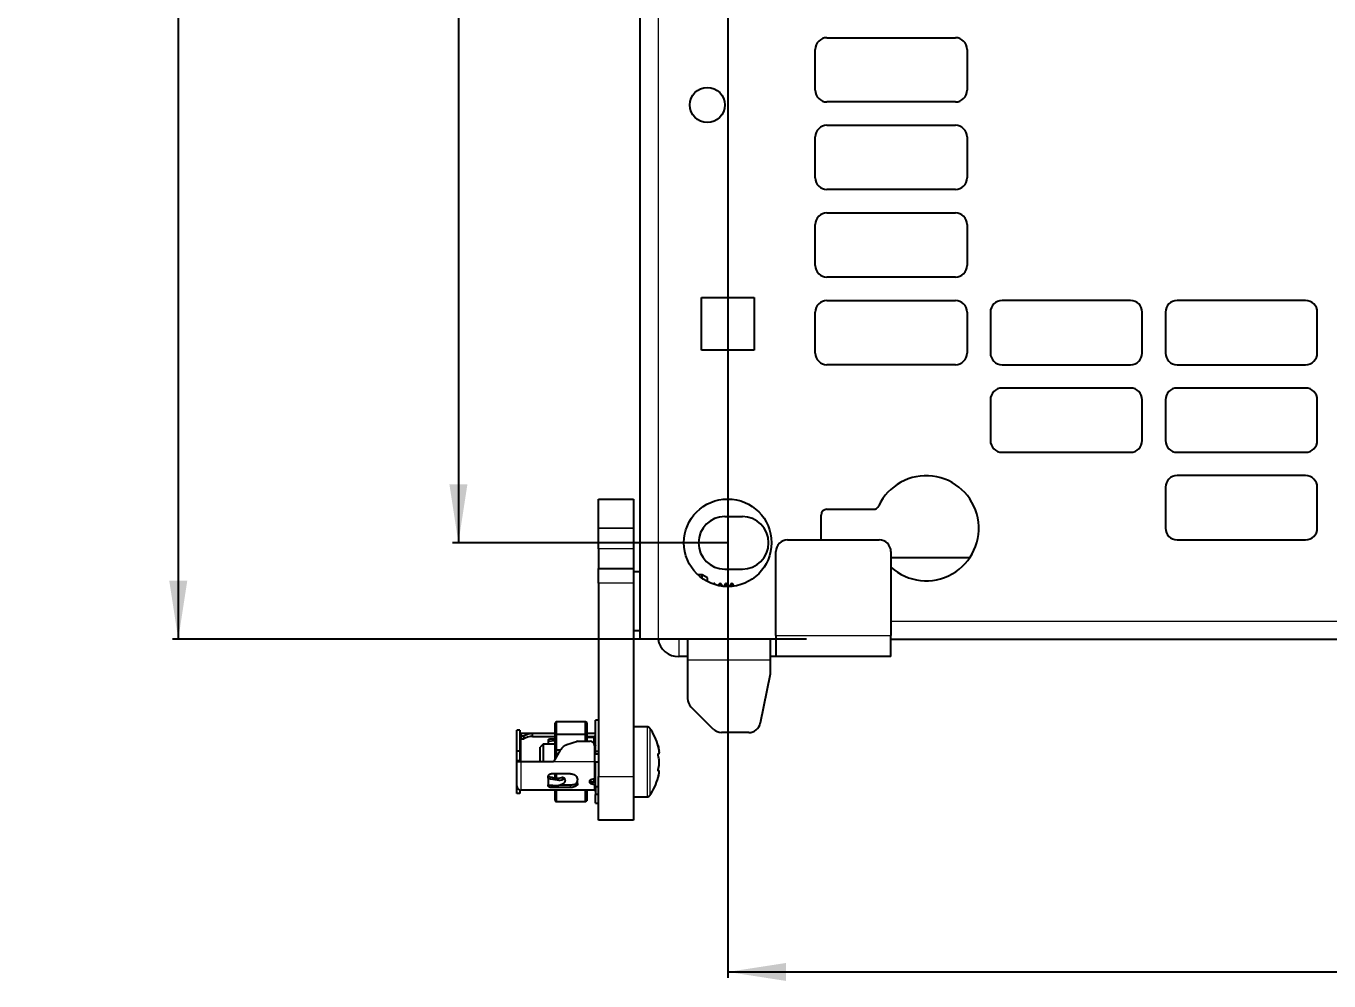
# Model space of a CAD drawing. Header units: millimetres. Extents: x -814 to 1058, y -456 to 1988.
# Drawn here: x -814.1 to -590.9, y -319 to -155.5 of the extents above; entities that cross this region are included whole.
import ezdxf

# ---------------------------------------------------------------- set-up
doc = ezdxf.new("R2010")
doc.units = ezdxf.units.MM
doc.layers.add('FORMAT', color=7, linetype='Continuous')
doc.styles.add('SLDTEXTSTYLE0', font='TXT', dxfattribs={"width": 0.75})
doc.dimstyles.new('SLDDIMSTYLE0', dxfattribs={"dimtxt": 20, "dimasz": 10, "dimexe": 0, "dimexo": 0.0625, "dimgap": 5, "dimtad": 2, "dimdec": 1, "dimrnd": 1e-09, "dimzin": 12, "dimdsep": 46, "dimtxsty": 'SLDTEXTSTYLE0', "dimsah": 1, "dimcen": 0.09, "dimadec": 0, "dimazin": 3, "dimtfac": 1, "dimtofl": 0, "dimtmove": 0, "dimatfit": 3, "dimfxl": 0, "dimfrac": 2, "dimtolj": 1, "dimtzin": 12, "dimarcsym": 0})

# ---------------------------------------------------------------- blocks, each defined once
blk = doc.blocks.new('_D')
at = {"layer": 'FORMAT'}
for p, q in [((-680.43, 1822.56), (-789.07, 1822.56)), ((-788.07, 1822.56), (-788.07, -260.46)), ((-680.43, -260.46), (-789.07, -260.46))]:
    blk.add_line(p, q, dxfattribs=at)
for points in [[(-788.07, 1822.56), (-789.61, 1812.56), (-786.53, 1812.56)], [(-788.07, -260.46), (-786.53, -250.46), (-789.61, -250.46)]]:
    blk.add_solid(points, dxfattribs=at)
at = {"layer": 'FORMAT', "insert": (-813.85, 751.49), "char_height": 20, "attachment_point": 1, "rotation": 90, "style": 'SLDTEXTSTYLE0'}
blk.add_mtext('2083', dxfattribs=at)
blk = doc.blocks.new('_D_4')
at = {"layer": 'FORMAT'}
for p, q in [((-693.92, 781.04), (-693.92, -318.45)), ((-37.92, 781.04), (-37.92, -318.45)), ((-693.92, -317.45), (-37.92, -317.45))]:
    blk.add_line(p, q, dxfattribs=at)
for points in [[(-693.92, -317.45), (-683.92, -318.99), (-683.92, -315.91)], [(-37.92, -317.45), (-47.92, -315.91), (-47.92, -318.99)]]:
    blk.add_solid(points, dxfattribs=at)
at = {"layer": 'FORMAT', "insert": (-388.09, -291.67), "char_height": 20, "attachment_point": 1, "style": 'SLDTEXTSTYLE0'}
blk.add_mtext('656', dxfattribs=at)
blk = doc.blocks.new('_D_5')
at = {"layer": 'FORMAT'}
for p, q in [((-693.93, 1806.05), (-741.07, 1806.05)), ((-740.07, 1806.05), (-740.07, -243.95)), ((-693.93, -243.95), (-741.07, -243.95))]:
    blk.add_line(p, q, dxfattribs=at)
for points in [[(-740.07, 1806.05), (-741.61, 1796.05), (-738.53, 1796.05)], [(-740.07, -243.95), (-738.53, -233.95), (-741.61, -233.95)]]:
    blk.add_solid(points, dxfattribs=at)
at = {"layer": 'FORMAT', "insert": (-765.85, 751.49), "char_height": 20, "attachment_point": 1, "rotation": 90, "style": 'SLDTEXTSTYLE0'}
blk.add_mtext('2050', dxfattribs=at)

msp = doc.modelspace()

# ---------------------------------------------------------------- linework, layer by layer
at = {"color": 7, "linetype": 'Continuous', "lineweight": 25}
for p, q in [((-708.92, -260.45), (-708.92, 1822.55)), ((-676.92, -157.45), (-654.92, -157.45)), ((-678.92, -166.45), (-678.92, -159.45)), ((-652.92, -159.45), (-652.92, -166.45)), ((-654.92, -168.45), (-676.92, -168.45)), ((-676.92, -172.45), (-654.92, -172.45)), ((-678.92, -181.45), (-678.92, -174.45)), ((-652.92, -174.45), (-652.92, -181.45)), ((-654.92, -183.45), (-676.92, -183.45)), ((-676.92, -187.45), (-654.92, -187.45)), ((-678.92, -196.45), (-678.92, -189.45)), ((-652.92, -189.45), (-652.92, -196.45)), ((-654.92, -198.45), (-676.92, -198.45)), ((-698.42, -201.95), (-689.42, -201.95)), ((-698.42, -210.95), (-698.42, -201.95)), ((-689.42, -201.95), (-689.42, -210.95)), ((-676.92, -202.45), (-654.92, -202.45)), ((-624.92, -202.45), (-646.92, -202.45)), ((-594.92, -202.45), (-616.92, -202.45)), ((-678.92, -211.45), (-678.92, -204.45)), ((-652.92, -204.45), (-652.92, -211.45)), ((-648.92, -204.45), (-648.92, -211.45)), ((-622.92, -211.45), (-622.92, -204.45)), ((-618.92, -204.45), (-618.92, -211.45)), ((-592.92, -211.45), (-592.92, -204.45)), ((-689.42, -210.95), (-698.42, -210.95)), ((-654.92, -213.45), (-676.92, -213.45)), ((-646.92, -213.45), (-624.92, -213.45)), ((-616.92, -213.45), (-594.92, -213.45)), ((-624.92, -217.45), (-646.92, -217.45)), ((-594.92, -217.45), (-616.92, -217.45)), ((-648.92, -219.45), (-648.92, -226.45)), ((-622.92, -226.45), (-622.92, -219.45)), ((-618.92, -219.45), (-618.92, -226.45)), ((-592.92, -226.45), (-592.92, -219.45)), ((-646.92, -228.45), (-624.92, -228.45)), ((-616.92, -228.45), (-594.92, -228.45)), ((-594.92, -232.45), (-616.92, -232.45)), ((-716.07, -236.45), (-710.07, -236.45)), ((-716.07, -241.45), (-716.07, -236.45)), ((-710.07, -236.45), (-710.07, -241.45)), ((-618.92, -234.45), (-618.92, -241.45)), ((-592.92, -241.45), (-592.92, -234.45)), ((-676.92, -238.21), (-668.97, -238.21)), ((-694.42, -239.45), (-691.42, -239.45)), ((-677.92, -243.45), (-677.92, -239.21)), ((-716.07, -241.45), (-716.07, -241.46)), ((-716.07, -244.99), (-716.07, -241.46)), ((-710.07, -241.45), (-710.07, -241.46)), ((-710.07, -241.46), (-710.07, -244.99)), ((-716.07, -244.99), (-716.07, -248.34)), ((-710.07, -244.99), (-710.07, -248.34)), ((-685.67, -259.85), (-685.67, -245.45)), ((-683.67, -243.45), (-667.97, -243.45)), ((-665.97, -245.45), (-665.97, -259.85)), ((-616.92, -243.45), (-594.92, -243.45)), ((-665.97, -246.46), (-652.44, -246.46)), ((-716.07, -248.34), (-710.07, -248.34)), ((-716.07, -250.84), (-716.07, -248.34)), ((-710.07, -248.34), (-710.07, -250.84)), ((-708.92, -248.95), (-710.07, -248.95)), ((-698.28, -249.45), (-699.02, -249.45)), ((-697.42, -249.95), (-698.28, -249.45)), ((-698.28, -250.05), (-698.28, -249.45)), ((-697.42, -250.58), (-697.42, -249.95)), ((-694.42, -248.45), (-691.42, -248.45)), ((-716.07, -250.84), (-716.07, -283.95)), ((-710.07, -250.84), (-710.07, -283.95)), ((-696.29, -250.95), (-696.35, -251.04)), ((-696.15, -250.95), (-696.29, -250.95)), ((-696.29, -251.07), (-696.29, -250.95)), ((-696.01, -251.15), (-696.15, -250.95)), ((-696.15, -251.11), (-696.15, -250.95)), ((-695.29, -250.95), (-695.52, -251.28)), ((-695.15, -250.95), (-695.29, -250.95)), ((-695.29, -251.32), (-695.29, -250.95)), ((-694.84, -251.39), (-695.15, -250.95)), ((-695.15, -251.35), (-695.15, -250.95)), ((-694.29, -250.95), (-694.62, -251.42)), ((-694.15, -250.95), (-694.29, -250.95)), ((-694.29, -251.44), (-694.29, -250.95)), ((-693.8, -251.45), (-694.15, -250.95)), ((-694.15, -251.45), (-694.15, -250.95)), ((-693.29, -250.95), (-693.63, -251.45)), ((-693.17, -250.95), (-693.29, -250.95)), ((-693.29, -251.42), (-693.29, -250.95)), ((-692.92, -251.2), (-693.17, -250.95)), ((-693.17, -251.41), (-693.17, -250.95)), ((-692.92, -251.38), (-692.92, -251.2)), ((-710.07, -258.95), (-708.92, -258.95)), ((-705.82, -260.45), (-708.92, -260.45)), ((-700.82, -260.45), (-705.82, -260.45)), ((-700.82, -260.45), (-700.82, -264.05)), ((-686.67, -260.45), (-700.82, -260.45)), ((-686.67, -260.45), (-686.67, -264.05)), ((-685.67, -260.45), (-686.67, -260.45)), ((-685.67, -259.85), (-685.67, -263.45)), ((-665.97, -263.45), (-665.97, -259.85)), ((-665.97, -260.46), (-65.37, -260.46)), ((-700.82, -263.45), (-702.32, -263.45)), ((-700.82, -264.05), (-700.82, -270.62)), ((-685.67, -263.45), (-686.67, -263.45)), ((-686.67, -264.05), (-686.67, -266.45)), ((-665.97, -263.45), (-685.67, -263.45)), ((-686.67, -266.45), (-688.35, -274.84)), ((-696.4, -275.87), (-700.23, -272.04)), ((-716.07, -274.35), (-716.57, -274.35)), ((-716.57, -279.61), (-716.57, -274.35)), ((-729.57, -276.02), (-730.07, -276.02)), ((-730.07, -279.63), (-730.07, -276.02)), ((-729.57, -276.02), (-729.57, -279.63)), ((-727.37, -276.6), (-729.37, -276.6)), ((-727.37, -277.1), (-727.37, -276.6)), ((-723.47, -276.6), (-727.37, -276.6)), ((-723.35, -274.61), (-723.47, -274.83)), ((-723.47, -276.78), (-723.47, -274.83)), ((-723.35, -276.76), (-723.47, -276.78)), ((-723.47, -279.45), (-723.47, -276.78)), ((-723.35, -274.61), (-723.35, -276.76)), ((-718.27, -274.61), (-723.35, -274.61)), ((-723.35, -276.76), (-723.35, -279.45)), ((-718.27, -276.76), (-723.35, -276.76)), ((-718.27, -276.76), (-718.27, -274.61)), ((-718.07, -274.74), (-718.27, -274.61)), ((-718.27, -277.95), (-718.27, -276.76)), ((-718.07, -276.77), (-718.27, -276.76)), ((-718.07, -274.74), (-718.07, -276.77)), ((-716.77, -276.6), (-718.07, -276.6)), ((-718.07, -276.77), (-718.07, -277.95)), ((-707.74, -275.45), (-710.07, -275.45)), ((-690.31, -276.45), (-694.99, -276.45)), ((-728.87, -277.06), (-729.37, -277.06)), ((-729.37, -277.06), (-729.37, -277.51)), ((-729.37, -277.51), (-728.87, -277.51)), ((-728.87, -277.51), (-728.87, -277.06)), ((-727.37, -277.1), (-723.47, -277.1)), ((-725.57, -278.45), (-726.07, -278.95)), ((-726.07, -281.45), (-726.07, -278.95)), ((-723.47, -278.45), (-725.57, -278.45)), ((-725.57, -278.45), (-725.57, -281.45)), ((-724.67, -277.75), (-724.67, -277.91)), ((-724.67, -277.91), (-723.47, -277.79)), ((-724.67, -277.91), (-724.67, -278.45)), ((-724.17, -277.51), (-723.47, -277.51)), ((-719.67, -277.95), (-717.52, -277.95)), ((-718.07, -277.1), (-716.77, -277.1)), ((-716.87, -277.3), (-718.07, -277.3)), ((-716.87, -277.3), (-716.87, -278.33)), ((-716.87, -278), (-716.77, -278)), ((-716.57, -278.45), (-716.81, -278.45)), ((-716.77, -278.7), (-716.77, -281.45)), ((-729.57, -279.63), (-730.07, -279.63)), ((-730.07, -281.32), (-730.07, -279.63)), ((-729.57, -279.63), (-729.57, -281.32)), ((-722.61, -279.45), (-723.77, -281.45)), ((-723.35, -279.45), (-723.47, -279.45)), ((-723.47, -280.93), (-723.47, -279.45)), ((-722.61, -279.45), (-723.35, -279.45)), ((-723.35, -279.45), (-723.35, -280.73)), ((-716.57, -280.01), (-716.77, -280)), ((-716.57, -279.61), (-716.07, -279.61)), ((-716.57, -280.14), (-716.57, -279.61)), ((-716.07, -280.14), (-716.57, -280.14)), ((-705.68, -279.6), (-705.65, -279.6)), ((-729.57, -281.32), (-730.07, -281.32)), ((-730.07, -281.45), (-730.07, -281.32)), ((-729.37, -281.45), (-730.07, -281.45)), ((-730.07, -285.6), (-730.07, -281.45)), ((-729.57, -281.32), (-729.57, -281.45)), ((-723.77, -281.45), (-729.37, -281.45)), ((-720.87, -283.5), (-724.17, -283.5)), ((-723.47, -284.22), (-723.47, -283.5)), ((-723.35, -283.5), (-723.35, -284.27)), ((-716.57, -281.45), (-716.77, -281.45)), ((-716.57, -285.77), (-716.57, -281.45)), ((-716.57, -281.45), (-716.07, -281.45)), ((-705.71, -282.98), (-705.87, -282.98)), ((-730.07, -286.88), (-730.07, -285.6)), ((-724.67, -284.27), (-724.67, -283.94)), ((-724.67, -284.27), (-724.67, -285.4)), ((-724.67, -285.61), (-724.67, -285.4)), ((-722.59, -285.39), (-720.87, -285.39)), ((-721.79, -284.51), (-722.02, -284.21)), ((-721.74, -284.64), (-721.74, -284.67)), ((-719.67, -285.2), (-719.67, -284.52)), ((-717.57, -284.94), (-717.57, -284.82)), ((-717.02, -284.4), (-716.77, -284.4)), ((-717.02, -284.9), (-716.77, -284.9)), ((-717.02, -285.3), (-716.77, -285.3)), ((-716.87, -284.4), (-716.87, -284.9)), ((-716.87, -284.45), (-716.61, -284.45)), ((-716.07, -291.45), (-716.07, -283.95)), ((-710.07, -283.95), (-710.07, -291.45)), ((-729.57, -286.88), (-730.07, -286.88)), ((-729.57, -286.27), (-729.57, -286.88)), ((-727.37, -286.3), (-729.37, -286.3)), ((-716.77, -286.3), (-727.37, -286.3)), ((-720.87, -285.85), (-724.17, -285.85)), ((-723.47, -288.07), (-723.47, -286.3)), ((-723.35, -286.3), (-723.35, -288.3)), ((-718.27, -288.3), (-718.27, -286.3)), ((-718.07, -286.3), (-718.07, -288.16)), ((-716.07, -285.77), (-716.57, -285.77)), ((-716.57, -285.77), (-716.57, -287.08)), ((-716.57, -288.55), (-716.57, -287.08)), ((-716.07, -287.08), (-716.57, -287.08)), ((-710.07, -287.45), (-707.74, -287.45)), ((-723.47, -288.07), (-723.35, -288.3)), ((-718.27, -288.3), (-723.35, -288.3)), ((-718.27, -288.3), (-718.07, -288.16)), ((-716.57, -288.55), (-716.07, -288.55)), ((-710.07, -291.45), (-716.07, -291.45))]:
    msp.add_line(p, q, dxfattribs=at)
at = {"color": 8, "linetype": 'Continuous', "lineweight": 18}
for p, q in [((-705.82, 1822.55), (-705.82, -260.45)), ((-710.07, -241.45), (-716.07, -241.45)), ((-716.07, -241.46), (-710.07, -241.46)), ((-710.07, -244.99), (-716.07, -244.99)), ((-710.07, -250.84), (-716.07, -250.84)), ((-665.97, -257.36), (-65.37, -257.36)), ((-702.32, -260.45), (-702.32, -263.45)), ((-685.67, -259.85), (-665.97, -259.85)), ((-686.67, -264.05), (-700.82, -264.05)), ((-707.74, -275.45), (-707.74, -281.72)), ((-707.3, -275.68), (-707.3, -281.71)), ((-729.37, -277.51), (-729.37, -281.45)), ((-716.77, -278), (-716.77, -277.1)), ((-729.37, -281.45), (-729.37, -286.3)), ((-716.77, -281.45), (-723.77, -281.45)), ((-716.77, -284.4), (-716.77, -281.45)), ((-707.74, -281.72), (-707.74, -287.45)), ((-707.3, -281.71), (-707.3, -287.22)), ((-724.17, -285.39), (-724.17, -285.85)), ((-720.87, -285.85), (-720.87, -285.39)), ((-717.02, -284.9), (-717.02, -285.3)), ((-716.77, -286.3), (-716.77, -285.3)), ((-716.07, -283.95), (-710.07, -283.95))]:
    msp.add_line(p, q, dxfattribs=at)
at = {"color": 7, "linetype": 'Continuous', "lineweight": 25, "flags": 128}
for points in [[(-729.37, -276.6), (-729.51, -276.61), (-729.57, -276.63)], [(-716.57, -277.07), (-716.63, -277.09), (-716.77, -277.1)], [(-716.57, -277.98), (-716.63, -277.99), (-716.77, -278)], [(-705.65, -279.55), (-705.77, -279.03), (-705.83, -278.78)], [(-705.84, -284.15), (-705.77, -283.88), (-705.65, -283.37)], [(-716.87, -284.58), (-716.83, -284.49), (-716.81, -284.45)], [(-716.57, -284.53), (-716.57, -284.5), (-716.58, -284.48), (-716.6, -284.46), (-716.63, -284.44), (-716.66, -284.42), (-716.69, -284.41), (-716.73, -284.41), (-716.77, -284.4)], [(-716.57, -284.93), (-716.63, -284.91), (-716.77, -284.9)]]:
    msp.add_lwpolyline(points, dxfattribs=at)
at = {"color": 7, "linetype": 'Continuous', "lineweight": 25}
for centre, radius in [((-697.42, -168.95), 3), ((-693.92, -243.95), 7.5)]:
    msp.add_circle(centre, radius, dxfattribs=at)
for centre, radius, start, end in [((-676.92, -159.45), 2, 90, 180), ((-654.92, -159.45), 2, 0, 90), ((-676.92, -166.45), 2, 180, 270), ((-654.92, -166.45), 2, 270, 0), ((-676.92, -174.45), 2, 90, 180), ((-654.92, -174.45), 2, 0, 90), ((-676.92, -181.45), 2, 180, 270), ((-654.92, -181.45), 2, 270, 0), ((-676.92, -189.45), 2, 90, 180), ((-654.92, -189.45), 2, 0, 90), ((-676.92, -196.45), 2, 180, 270), ((-654.92, -196.45), 2, 270, 0), ((-676.92, -204.45), 2, 90, 180), ((-654.92, -204.45), 2, 0, 90), ((-646.92, -204.45), 2, 90, 180), ((-624.92, -204.45), 2, 0, 90), ((-616.92, -204.45), 2, 90, 180), ((-594.92, -204.45), 2, 0, 90), ((-676.92, -211.45), 2, 180, 270), ((-654.92, -211.45), 2, 270, 0), ((-646.92, -211.45), 2, 180, 270), ((-624.92, -211.45), 2, 270, 0), ((-616.92, -211.45), 2, 180, 270), ((-594.92, -211.45), 2, 270, 0), ((-646.92, -219.45), 2, 90, 180), ((-624.92, -219.45), 2, 0, 90), ((-616.92, -219.45), 2, 90, 180), ((-594.92, -219.45), 2, 0, 90), ((-646.92, -226.45), 2, 180, 270), ((-624.92, -226.45), 2, 270, 0), ((-616.92, -226.45), 2, 180, 270), ((-594.92, -226.45), 2, 270, 0), ((-659.92, -241.46), 9, 227.7612, 154.8493), ((-616.92, -234.45), 2, 90, 180), ((-594.92, -234.45), 2, 0, 90), ((-676.92, -239.21), 1, 90, 180), ((-668.97, -237.21), 1, 270, 334.8493), ((-694.42, -243.95), 4.5, 90, 270), ((-691.42, -243.95), 4.5, 270, 90), ((-616.92, -241.45), 2, 180, 270), ((-594.92, -241.45), 2, 270, 0), ((-683.67, -245.45), 2, 90, 180), ((-667.97, -245.45), 2, 0, 90), ((-702.32, -259.85), 3.6, 189.5941, 270), ((-698.82, -270.62), 2, 180, 225), ((-716.77, -276.4), 0.2, 270, 0), ((-707.74, -275.99), 0.54, 35.2515, 90), ((-715.47, -281.45), 10, 15.4963, 35.2515), ((-694.99, -274.45), 2, 225, 270), ((-690.31, -274.45), 2, 270, 348.6901), ((-729.37, -277.3), 0.2, 90, 180), ((-719.67, -278.7), 0.75, 90, 105.0484), ((-717.52, -278.7), 0.75, 0, 90), ((-716.67, -278.37), 0.0996, 305.5332, 356.0721), ((-729.37, -285.6), 0.7, 180, 270), ((-716.75, -285.48), 0.183, 7.3339, 95.8124), ((-715.47, -281.45), 10, 324.7485, 344.3485), ((-716.77, -286.5), 0.2, 0, 90), ((-707.74, -286.91), 0.54, 270, 324.7485)]:
    msp.add_arc(centre, radius, start, end, dxfattribs=at)
for points, knots in [([(-729.37, -276.6), (-729.37, -276.63), (-729.37, -276.69), (-729.37, -276.94), (-729.37, -277.06)], [0, 0, 0, 0, 0.559866, 1, 1, 1, 1]), ([(-727.37, -276.6), (-727.65, -276.63), (-728.15, -276.69), (-728.65, -276.94), (-728.87, -277.06)], [0, 0, 0, 0, 0.5599109, 1, 1, 1, 1]), ([(-727.37, -277.1), (-727.65, -277.13), (-728.15, -277.17), (-728.65, -277.4), (-728.87, -277.51)], [0, 0, 0, 0, 0.559868, 1, 1, 1, 1]), ([(-724.67, -277.75), (-724.66, -277.72), (-724.65, -277.66), (-724.57, -277.59), (-724.44, -277.54), (-724.3, -277.51), (-724.21, -277.51), (-724.17, -277.51)], [0, 0, 0, 0, 0.214295, 0.42863, 0.64223, 0.856153, 1, 1, 1, 1]), ([(-722.61, -279.45), (-722.45, -279.24), (-722.09, -278.79), (-721.11, -278.32), (-720.35, -278.11), (-719.86, -277.98)], [0, 0, 0, 0, 0.254027, 0.526591, 1, 1, 1, 1]), ([(-716.57, -278.68), (-716.57, -278.69), (-716.57, -278.71), (-716.59, -278.73), (-716.63, -278.76), (-716.7, -278.77), (-716.76, -278.78), (-716.78, -278.79)], [0, 0, 0, 0, 0.187462, 0.362386, 0.517277, 0.750642, 1, 1, 1, 1]), ([(-705.87, -284.25), (-705.87, -284.25), (-705.87, -284.25), (-705.86, -284.22), (-705.82, -284.07), (-705.74, -283.75), (-705.67, -283.38), (-705.64, -283.11), (-705.66, -282.95), (-705.74, -282.99), (-705.82, -283.02), (-705.85, -283.01), (-705.86, -283), (-705.87, -282.97), (-705.87, -282.95), (-705.87, -282.92), (-705.86, -282.86), (-705.8, -282.62), (-705.71, -282.26), (-705.64, -281.77), (-705.65, -281.27), (-705.71, -280.84), (-705.79, -280.52), (-705.85, -280.31), (-705.86, -280.23), (-705.87, -280.19), (-705.87, -280.16), (-705.87, -280.14), (-705.86, -280.11), (-705.81, -280.07), (-705.73, -280.09), (-705.66, -280.05), (-705.64, -279.9), (-705.66, -279.59), (-705.73, -279.19), (-705.82, -278.85), (-705.85, -278.71), (-705.87, -278.67), (-705.87, -278.65), (-705.87, -278.65), (-705.87, -278.66), (-705.86, -278.69), (-705.82, -278.83), (-705.79, -278.96), (-705.77, -279.06)], [0, 0, 0, 0, 0.0026686, 0.0064218, 0.016822, 0.0633089, 0.1186167, 0.153644, 0.1889574, 0.2659451, 0.2912464, 0.3039247, 0.3102987, 0.3130505, 0.3158307, 0.3182183, 0.322425, 0.3354524, 0.396277, 0.4576384, 0.4936443, 0.5450303, 0.6026058, 0.6170048, 0.6242386, 0.6271493, 0.6300928, 0.6326061, 0.6364059, 0.6472121, 0.6957263, 0.7518968, 0.7864702, 0.8212412, 0.8890013, 0.9224389, 0.9362422, 0.9405744, 0.9433569, 0.9457264, 0.9480899, 0.9522842, 0.9652368, 1, 1, 1, 1]), ([(-716.57, -279.74), (-716.57, -279.75), (-716.57, -279.77), (-716.59, -279.79), (-716.63, -279.81), (-716.7, -279.81), (-716.74, -279.8), (-716.77, -279.8)], [0, 0, 0, 0, 0.195302, 0.377541, 0.538909, 0.761383, 1, 1, 1, 1]), ([(-705.65, -279.59), (-705.64, -279.6), (-705.64, -279.6), (-705.65, -279.55), (-705.65, -279.55)], [0, 0, 0, 0, 0.963374, 1, 1, 1, 1]), ([(-724.67, -283.94), (-724.66, -283.89), (-724.65, -283.8), (-724.57, -283.66), (-724.44, -283.56), (-724.3, -283.51), (-724.21, -283.5), (-724.17, -283.5)], [0, 0, 0, 0, 0.214373, 0.428779, 0.642592, 0.856666, 1, 1, 1, 1]), ([(-720.87, -283.5), (-720.73, -283.51), (-720.46, -283.54), (-720.11, -283.72), (-719.84, -283.99), (-719.69, -284.27), (-719.68, -284.45), (-719.67, -284.52)], [0, 0, 0, 0, 0.213238, 0.42649, 0.63916, 0.849598, 1, 1, 1, 1]), ([(-724.67, -283.98), (-724.24, -284.07), (-723.65, -284.21), (-722.83, -284.32), (-722.54, -284.2), (-722.4, -284.14)], [0, 0, 0, 0, 0.56666, 0.780905, 1, 1, 1, 1]), ([(-724.67, -284.27), (-724.17, -284.38), (-723.5, -284.52), (-722.6, -284.63), (-722.3, -284.51), (-722.15, -284.45)], [0, 0, 0, 0, 0.587693, 0.790818, 1, 1, 1, 1]), ([(-724.67, -285.4), (-724.17, -285.46), (-723.5, -285.55), (-722.6, -285.44), (-722.3, -285.27), (-722.15, -285.18)], [0, 0, 0, 0, 0.587693, 0.790818, 1, 1, 1, 1]), ([(-724.17, -285.85), (-724.23, -285.84), (-724.34, -285.84), (-724.49, -285.8), (-724.6, -285.75), (-724.66, -285.68), (-724.67, -285.63), (-724.67, -285.61)], [0, 0, 0, 0, 0.214445, 0.428893, 0.643239, 0.857188, 1, 1, 1, 1]), ([(-722.4, -284.14), (-722.35, -284.13), (-722.25, -284.11), (-722.13, -284.12), (-722.08, -284.15), (-722.06, -284.17)], [0, 0, 0, 0, 0.369126, 0.738256, 1, 1, 1, 1]), ([(-721.74, -284.64), (-721.75, -284.61), (-721.76, -284.53), (-721.83, -284.45), (-721.94, -284.42), (-722.05, -284.42), (-722.12, -284.44), (-722.15, -284.45)], [0, 0, 0, 0, 0.225883, 0.451767, 0.67765, 0.903524, 1, 1, 1, 1]), ([(-722.15, -285.18), (-722.1, -285.16), (-722, -285.1), (-721.87, -284.99), (-721.78, -284.86), (-721.75, -284.75), (-721.74, -284.69), (-721.74, -284.67)], [0, 0, 0, 0, 0.225867, 0.451734, 0.677598, 0.903479, 1, 1, 1, 1]), ([(-722.02, -284.21), (-722.03, -284.2), (-722.04, -284.18), (-722.06, -284.17), (-722.06, -284.17)], [0, 0, 0, 0, 0.872289, 1, 1, 1, 1]), ([(-720.87, -285.39), (-720.73, -285.39), (-720.46, -285.38), (-720.11, -285.29), (-719.84, -285.13), (-719.69, -284.94), (-719.68, -284.8), (-719.67, -284.73)], [0, 0, 0, 0, 0.212875, 0.425767, 0.637937, 0.847353, 1, 1, 1, 1]), ([(-719.67, -285.2), (-719.68, -285.29), (-719.71, -285.45), (-719.91, -285.64), (-720.2, -285.77), (-720.54, -285.84), (-720.77, -285.84), (-720.87, -285.85)], [0, 0, 0, 0, 0.212833, 0.42585, 0.635542, 0.846587, 1, 1, 1, 1]), ([(-717.57, -284.82), (-717.56, -284.78), (-717.55, -284.69), (-717.46, -284.56), (-717.32, -284.46), (-717.16, -284.41), (-717.06, -284.41), (-717.02, -284.4)], [0, 0, 0, 0, 0.214305, 0.42865, 0.642279, 0.856223, 1, 1, 1, 1]), ([(-717.02, -285.3), (-717.08, -285.29), (-717.2, -285.29), (-717.37, -285.23), (-717.49, -285.14), (-717.56, -285.04), (-717.57, -284.97), (-717.57, -284.94)], [0, 0, 0, 0, 0.214393, 0.428789, 0.643061, 0.856854, 1, 1, 1, 1]), ([(-717.53, -284.68), (-717.51, -284.71), (-717.46, -284.78), (-717.32, -284.85), (-717.16, -284.9), (-717.06, -284.9), (-717.02, -284.9)], [0, 0, 0, 0, 0.252501, 0.531568, 0.811143, 1, 1, 1, 1])]:
    msp.add_open_spline(points, degree=3, knots=knots, dxfattribs=at)
at = {"color": 8, "linetype": 'Continuous', "lineweight": 18}
msp.add_open_spline([(-722.15, -284.45), (-722.19, -284.4), (-722.25, -284.31), (-722.34, -284.21), (-722.38, -284.16), (-722.4, -284.14)], degree=3, knots=[0, 0, 0, 0, 0.502362, 0.815418, 1, 1, 1, 1], dxfattribs=at)

# ---------------------------------------------------------------- dimensions: what is measured, and where the dimension line sits
at = {"layer": 'FORMAT'}
for base, p1, p2, angle, picture, middle in [((-788.07, -260.46), (-680.42, 1822.56), (-680.42, -260.46), 90, '_D', (-788.07, 781.05)), ((-740.07, -243.95), (-693.92, 1806.05), (-693.92, -243.95), 90, '_D_5', (-740.07, 781.05)), ((-37.92, -317.45), (-693.92, 781.05), (-37.92, 781.05), 0, '_D_4', (-365.92, -317.45))]:
    dim = msp.add_linear_dim(base=base, p1=p1, p2=p2, angle=angle, dimstyle='SLDDIMSTYLE0', dxfattribs=at)
    dim.commit()
    dim.dimension.update_dxf_attribs({"geometry": picture, "text_midpoint": middle, "dimtype": 160})

doc.saveas('drawing.dxf')
